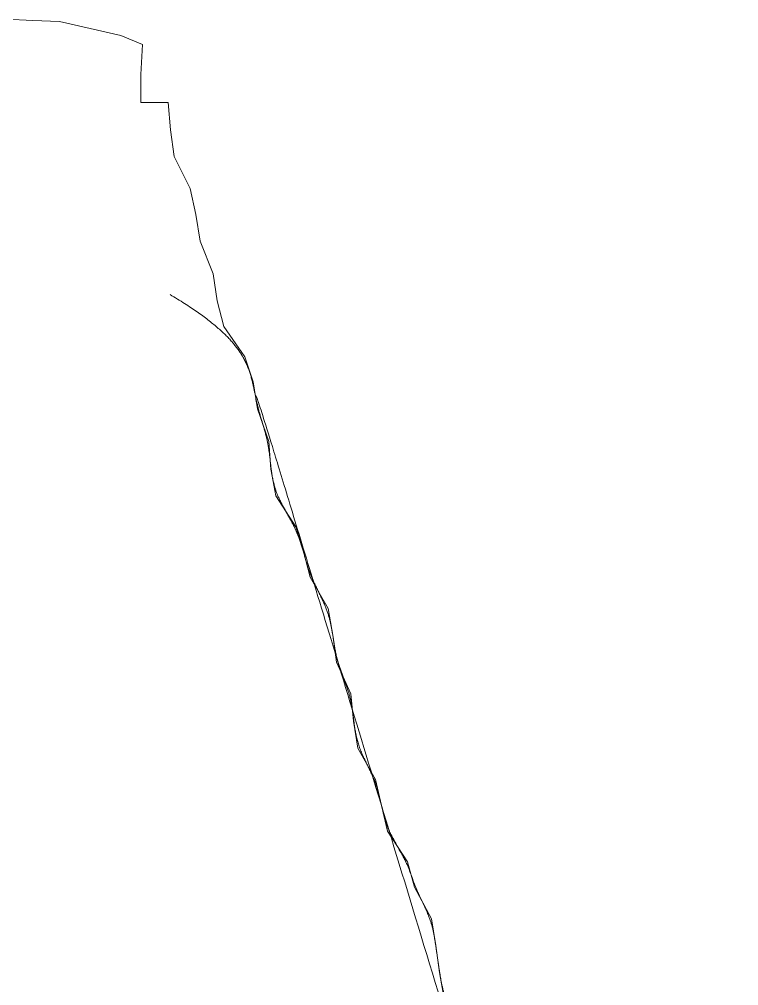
# Model space of a CAD drawing. Extents: x -2 to 147, y -16 to 271.
# Drawn here: x 33.74 to 34.305, y 54.291 to 55.049 of the extents above; entities that cross this region are included whole.
import ezdxf

# ---------------------------------------------------------------- set-up
doc = ezdxf.new("R2010")
doc.units = 0
doc.layers.add('Splines', color=1, linetype='CONTINUOUS', lineweight=15, true_color=0xff0000)
doc.layers.add('SubpixelContours', color=1, linetype='CONTINUOUS', lineweight=15, true_color=0xffffff)

msp = doc.modelspace()

# ---------------------------------------------------------------- linework, layer by layer
at = {"layer": 'Splines'}
msp.add_open_spline([(34.30569, 53.50759), (34.3052, 53.52992), (34.30281, 53.55183), (34.29848, 53.57287), (34.28521, 53.59702), (34.28026, 53.61766), (34.27657, 53.63864), (34.2667, 53.66389), (34.26451, 53.68547), (34.26104, 53.70649), (34.25559, 53.72633), (34.24601, 53.73127), (34.23888, 53.75025), (34.23198, 53.76947), (34.21911, 53.79478), (34.21755, 53.81626), (34.21563, 53.83762), (34.20241, 53.86278), (34.19576, 53.88215), (34.18869, 53.90107), (34.17366, 53.92587), (34.16872, 53.94629), (34.15744, 53.97147), (34.15483, 53.99273), (34.15268, 54.01423), (34.15036, 54.03568), (34.13985, 54.06067), (34.13632, 54.08184), (34.13158, 54.10231), (34.12586, 54.12226), (34.11175, 54.14686), (34.10776, 54.1676), (34.10516, 54.18893), (34.09484, 54.21424), (34.09116, 54.23517), (34.08671, 54.25579), (34.07375, 54.28048), (34.07022, 54.30137), (34.06718, 54.32242), (34.06398, 54.34331), (34.0505, 54.36815), (34.04514, 54.38806), (34.02921, 54.41225), (34.0246, 54.43239), (34.02001, 54.45279), (34.00597, 54.47744), (34.00277, 54.49853), (34.00042, 54.51994), (33.98937, 54.54482), (33.98653, 54.56612), (33.98263, 54.58691), (33.96861, 54.61168), (33.96346, 54.63172), (33.95725, 54.65122), (33.94156, 54.6755), (33.93765, 54.69635), (33.9361, 54.71806), (33.9273, 54.74375), (33.92381, 54.76486), (33.91743, 54.78453)], degree=3, knots=[0, 0.015873, 0.031746, 0.047619, 0.063492, 0.079365, 0.095238, 0.111111, 0.126984, 0.142857, 0.15873, 0.174603, 0.190476, 0.206349, 0.222222, 0.238095, 0.253968, 0.269841, 0.285714, 0.301587, 0.31746, 0.333333, 0.349206, 0.365079, 0.380952, 0.396825, 0.412698, 0.428571, 0.444444, 0.460317, 0.476191, 0.492064, 0.507937, 0.52381, 0.539683, 0.555556, 0.571429, 0.587302, 0.603175, 0.619048, 0.634921, 0.650794, 0.666667, 0.68254, 0.698413, 0.714286, 0.730159, 0.746032, 0.761905, 0.777778, 0.793651, 0.809524, 0.825397, 0.84127, 0.857143, 0.873016, 0.888889, 0.904762, 0.920635, 0.936508, 0.952381, 0.968254, 0.984127, 1], dxfattribs=at)
at = {"layer": 'SubpixelContours'}
for p, q in [((33.75084, 55.04849), (33.72984, 55.04946)), ((33.77178, 55.04787), (33.75084, 55.04849)), ((33.81989, 55.03684), (33.77178, 55.04787)), ((33.83709, 55.02968), (33.81989, 55.03684)), ((33.8358, 55.00612), (33.83709, 55.02968)), ((33.8358, 54.98409), (33.8358, 55.00612)), ((33.85716, 54.98416), (33.8358, 54.98409)), ((33.85896, 54.96283), (33.85716, 54.98416)), ((33.86186, 54.94177), (33.85896, 54.96283)), ((33.87438, 54.91669), (33.86186, 54.94177)), ((33.87891, 54.89616), (33.87438, 54.91669)), ((33.88237, 54.87521), (33.87891, 54.89616)), ((33.89237, 54.84957), (33.88237, 54.87521)), ((33.89554, 54.82844), (33.89237, 54.84957)), ((33.90077, 54.80834), (33.89554, 54.82844)), ((33.91743, 54.78453), (33.90077, 54.80834)), ((33.92381, 54.76486), (33.91743, 54.78453)), ((33.9273, 54.74375), (33.92381, 54.76486)), ((33.9361, 54.71806), (33.9273, 54.74375)), ((33.93765, 54.69635), (33.9361, 54.71806)), ((33.94156, 54.6755), (33.93765, 54.69635)), ((33.95725, 54.65122), (33.94156, 54.6755)), ((33.96346, 54.63172), (33.95725, 54.65122)), ((33.96861, 54.61168), (33.96346, 54.63172)), ((33.98263, 54.58691), (33.96861, 54.61168)), ((33.98653, 54.56612), (33.98263, 54.58691)), ((33.98937, 54.54482), (33.98653, 54.56612)), ((34.00042, 54.51994), (33.98937, 54.54482)), ((34.00277, 54.49853), (34.00042, 54.51994)), ((34.00597, 54.47744), (34.00277, 54.49853)), ((34.02001, 54.45279), (34.00597, 54.47744)), ((34.0246, 54.43239), (34.02001, 54.45279)), ((34.02921, 54.41225), (34.0246, 54.43239)), ((34.04514, 54.38806), (34.02921, 54.41225)), ((34.0505, 54.36815), (34.04514, 54.38806)), ((34.06398, 54.34331), (34.0505, 54.36815)), ((34.06718, 54.32242), (34.06398, 54.34331)), ((34.07022, 54.30137), (34.06718, 54.32242)), ((34.07375, 54.28048), (34.07022, 54.30137))]:
    msp.add_line(p, q, dxfattribs=at)

doc.saveas('drawing.dxf')
